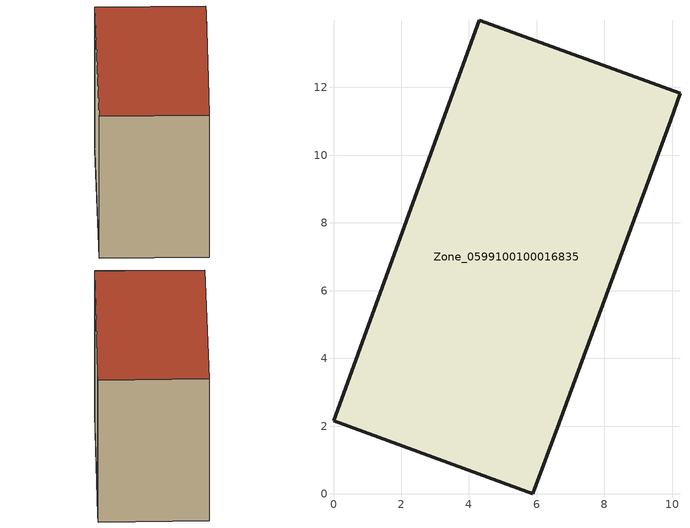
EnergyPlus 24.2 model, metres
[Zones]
Zone_0599100100016835
 floor ground (C_G): 5.88,0 0,2.15 4.31,13.99 10.23,11.83 9.95,11.03 6.67,2.09 z0
 wall outside (C_F): 10.23,11.83 4.31,13.99 0,2.15 5.88,0 6.67,2.09 9.95,11.03 10.23,11.83 z0:9.26
 roof outside (C_R): 6.67,2.09 9.95,11.03 10.23,11.83 4.31,13.99 0,2.15 5.88,0 z9.26
[BUILDING]
Pand.0599100100016835: North Axis=0; Terrain=City; Loads Convergence Tolerance Value=0.04; Temperature Convergence Tolerance Value=0.4; Solar Distribution=FullExterior; Maximum Number of Warmup Days=25; Minimum Number of Warmup Days=1
[Site:Location]
Rotterdam.The.Hague.AP_ZH_NLD Design_Conditions: Latitude=51.96; Longitude=4.45; Time Zone=1; Elevation=-4.5
[SITE:GROUNDTEMPERATURE:BUILDINGSURFACE]
18, 18, 18, 18, 18, 18, 18, 18, 18, 18, 18, 18
[MATERIAL] Thermal Absorptance=0.9; Solar Absorptance=0.7; Visible Absorptance=0.7
Name | Roughness | Thickness | Conductivity | Density | Specific Heat
G.TC.2015-2018 | MediumSmooth | 0.15 | 0.0428571 | 540 | 1210
F.TC.2015-2018 | Rough | 0.3 | 0.0666667 | 1920 | 840
R.TC.2015-2018 | MediumRough | 0.2 | 0.0333333 | 1500 | 1000
[CONSTRUCTION]
C_G: G.TC.2015-2018
C_F: F.TC.2015-2018
C_R: R.TC.2015-2018
[ZONE]
Zone_0599100100016835: Type=1; Multiplier=1; Ceiling Height=Autocalculate; Volume=Autocalculate; Floor Area=autocalculate; Part of Total Floor Area=Yes
[ZONEINFILTRATION:DESIGNFLOWRATE]
Infil_Zone_0599100100016835: Zone or ZoneList or Space or SpaceList=Zone_0599100100016835; Schedule=AlwaysOn; Design Flow Rate Calculation Method=Flow/Area; Flow Rate per Floor Area=0.0015; Constant Term Coefficient=1; Temperature Term Coefficient=0; Velocity Term Coefficient=0; Velocity Squared Term Coefficient=0
[HVACTEMPLATE:ZONE:IDEALLOADSAIRSYSTEM]
Zone_0599100100016835: Maximum Heating Supply Air Temperature=50; Minimum Cooling Supply Air Temperature=13; Maximum Heating Supply Air Humidity Ratio=0.0156; Minimum Cooling Supply Air Humidity Ratio=0.0077; Heating Limit=NoLimit; Cooling Limit=NoLimit; Dehumidification Control Type=ConstantSensibleHeatRatio; Cooling Sensible Heat Ratio=0.7; Dehumidification Setpoint=60; Humidification Control Type=None; Humidification Setpoint=30; Outdoor Air Method=None; Outdoor Air Flow Rate per Person=0.00944; Outdoor Air Flow Rate per Zone Floor Area=0; Outdoor Air Flow Rate per Zone=0; Demand Controlled Ventilation Type=None; Outdoor Air Economizer Type=NoEconomizer; Heat Recovery Type=None; Sensible Heat Recovery Effectiveness=0.7; Latent Heat Recovery Effectiveness=0.65
[ZONECONTROL:THERMOSTAT]
ThermostatControl_Zone_0599100100016835: Zone or ZoneList=Zone_0599100100016835; Control Type Schedule=DualSetpointControlType; Control 1=Thermostat_Zone_0599100100016835; Temperature Difference Between Cutout And Setpoint=0
[THERMOSTATSETPOINT:DUALSETPOINT]
Thermostat_Zone_0599100100016835: Heating Setpoint Temperature Schedule=HeatingSetpoint_Zone_0599100100016835; Cooling Setpoint Temperature Schedule=CoolingSetpoint_Zone_0599100100016835
[SCHEDULE:COMPACT]
HeatingSetpoint_Zone_0599100100016835: Through: 12/31, For: AllDays, Until: 24:00, 21
CoolingSetpoint_Zone_0599100100016835: Through: 12/31, For: AllDays, Until: 24:00, 24
DualSetpointControlType: Through: 12/31, For: AllDays, Until: 24:00, 4
AlwaysOn: Through: 12/31, For: AllDays, Until: 24:00, 1
